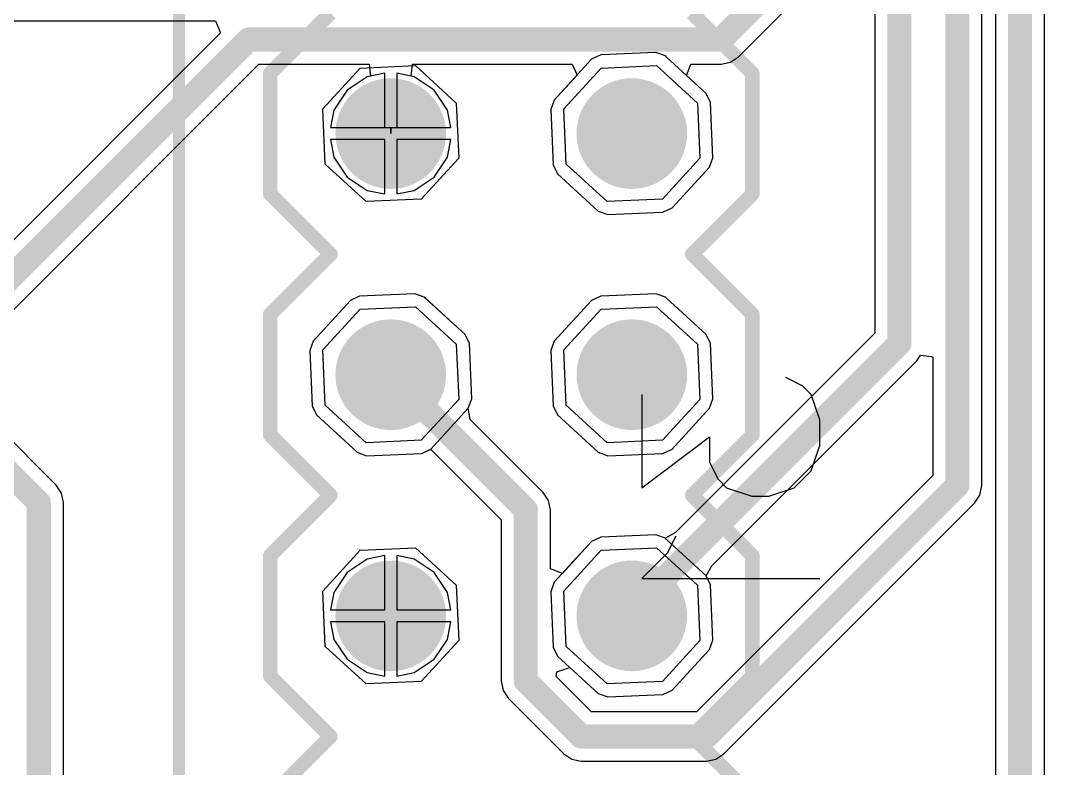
# Model space of a CAD drawing. Header units: millimetres. Extents: x 2.5 to 14.5, y 1.2 to 4.8.
# Drawn here: x 12.1774 to 12.6022, y 2.6897 to 2.9999 of the extents above; entities that cross this region are included whole.
import ezdxf

# ---------------------------------------------------------------- set-up
doc = ezdxf.new("R2010")
doc.units = ezdxf.units.MM
doc.header["$MEASUREMENT"] = 0
for name, color, linetype in [('BottomLayer', 5, 'Continuous'), ('BottomOverlay', 54, 'Continuous'), ('BottomSolder', 6, 'Continuous'), ('ConnectLayer', 7, 'Continuous'), ('MultiLayer', 9, 'Continuous'), ('PadHoleLayer', 156, 'Continuous'), ('TopLayer', 1, 'Continuous'), ('TopSolder', 216, 'Continuous')]:
    doc.layers.add(name, color=color, linetype=linetype)

# ---------------------------------------------------------------- blocks, each defined once
blk = doc.blocks.new('_RASPBERRY_PI_B__RASPBERRY_PI_B__P________B_106')
at = {"layer": 'BottomLayer'}
for p, q in [((1.70134, -2.00667), (1.71685, -1.98974)), ((1.71685, -1.98974), (1.73979, -1.98874)), ((1.73979, -1.98874), (1.75672, -2.00425)), ((1.80134, -2.00667), (1.81685, -1.98974)), ((1.81685, -1.98974), (1.83979, -1.98874)), ((1.83979, -1.98874), (1.85672, -2.00425)), ((1.90134, -2.00667), (1.91685, -1.98974)), ((1.91685, -1.98974), (1.93979, -1.98874)), ((1.93979, -1.98874), (1.95672, -2.00425)), ((1.75672, -2.00425), (1.75772, -2.02719)), ((1.85672, -2.00425), (1.85772, -2.02719)), ((1.95672, -2.00425), (1.95772, -2.02719)), ((1.70234, -2.02961), (1.70134, -2.00667)), ((1.80234, -2.02961), (1.80134, -2.00667)), ((1.90234, -2.02961), (1.90134, -2.00667)), ((1.71927, -2.04512), (1.70234, -2.02961)), ((1.75772, -2.02719), (1.74221, -2.04412)), ((1.81927, -2.04512), (1.80234, -2.02961)), ((1.85772, -2.02719), (1.84221, -2.04412)), ((1.91927, -2.04512), (1.90234, -2.02961)), ((1.95772, -2.02719), (1.94221, -2.04412)), ((1.74221, -2.04412), (1.71927, -2.04512)), ((1.84221, -2.04412), (1.81927, -2.04512)), ((1.94221, -2.04412), (1.91927, -2.04512)), ((1.70134, -2.10667), (1.71685, -2.08974)), ((1.71685, -2.08974), (1.73979, -2.08874)), ((1.73979, -2.08874), (1.75672, -2.10425)), ((1.80134, -2.10667), (1.81685, -2.08974)), ((1.81685, -2.08974), (1.83979, -2.08874)), ((1.83979, -2.08874), (1.85672, -2.10425)), ((1.90134, -2.10667), (1.91685, -2.08974)), ((1.91685, -2.08974), (1.93979, -2.08874)), ((1.93979, -2.08874), (1.95672, -2.10425)), ((1.70234, -2.12961), (1.70134, -2.10667)), ((1.75672, -2.10425), (1.75772, -2.12719)), ((1.80234, -2.12961), (1.80134, -2.10667)), ((1.85672, -2.10425), (1.85772, -2.12719)), ((1.90234, -2.12961), (1.90134, -2.10667)), ((1.95672, -2.10425), (1.95772, -2.12719)), ((1.75772, -2.12719), (1.74221, -2.14412)), ((1.85772, -2.12719), (1.84221, -2.14412)), ((1.95772, -2.12719), (1.94221, -2.14412)), ((1.71927, -2.14512), (1.70234, -2.12961)), ((1.81927, -2.14512), (1.80234, -2.12961)), ((1.91927, -2.14512), (1.90234, -2.12961)), ((1.74221, -2.14412), (1.71927, -2.14512)), ((1.84221, -2.14412), (1.81927, -2.14512)), ((1.94221, -2.14412), (1.91927, -2.14512))]:
    blk.add_line(p, q, dxfattribs=at)
at = {"layer": 'BottomLayer', "const_width": 0.02}
for points in [[(1.71953, -2.01693, 1), (1.73953, -2.01693, 1)], [(1.81953, -2.01693, 1), (1.83953, -2.01693, 1)], [(1.91953, -2.01693, 1), (1.93953, -2.01693, 1)], [(1.71953, -2.11693, 1), (1.73953, -2.11693, 1)], [(1.81953, -2.11693, 1), (1.83953, -2.11693, 1)], [(1.91953, -2.11693, 1), (1.93953, -2.11693, 1)]]:
    blk.add_lwpolyline(points, format="xyb", close=True, dxfattribs=at)
at = {"layer": 'BottomOverlay'}
for p, q in [((1.84828, -1.93898), (1.83774, -1.94249)), ((1.85882, -1.93898), (1.84828, -1.93898)), ((1.86937, -1.94249), (1.85882, -1.93898)), ((1.914, -2.01278), (1.914, -1.93898)), ((1.83774, -1.94249), (1.83422, -1.94601)), ((1.8764, -1.94952), (1.86937, -1.94249)), ((1.83422, -1.94601), (1.83071, -1.95303)), ((1.87991, -1.96006), (1.8764, -1.94952)), ((1.87991, -1.96709), (1.87991, -1.96006)), ((1.8764, -1.97764), (1.87991, -1.96709)), ((1.87288, -1.98115), (1.8764, -1.97764)), ((1.86585, -1.98466), (1.87288, -1.98115)), ((1.8764, -2.01278), (1.85531, -1.98466)), ((1.85531, -1.98466), (1.86585, -1.98466)), ((1.89643, -1.99872), (1.90346, -2.00224)), ((1.90346, -2.00224), (1.914, -2.01278)), ((1.83774, -2.01278), (1.8764, -2.01278))]:
    blk.add_line(p, q, dxfattribs=at)
for points, const_width in [([(1.67953, -1.99193), (1.70453, -1.96693)], 0.006), ([(1.75453, -1.96693), (1.70453, -1.96693)], 0.006), ([(1.77953, -1.99193), (1.75453, -1.96693)], 0.006), ([(1.77953, -1.99193), (1.80453, -1.96693)], 0.006), ([(1.85453, -1.96693), (1.80453, -1.96693)], 0.006), ([(1.87953, -1.99193), (1.85453, -1.96693)], 0.006), ([(1.87953, -1.99193), (1.90453, -1.96693)], 0.006), ([(1.95453, -1.96693), (1.90453, -1.96693)], 0.006), ([(1.97953, -1.99193), (1.95453, -1.96693)], 0.006), ([(1.97953, -1.99193), (2.00453, -1.96693)], 0.006), ([(1.70453, -2.16693), (1.67953, -2.14193)], 0.006), ([(1.75453, -2.16693), (1.77953, -2.14193)], 0.006), ([(1.80453, -2.16693), (1.77953, -2.14193)], 0.006), ([(1.85453, -2.16693), (1.87953, -2.14193)], 0.006), ([(1.90453, -2.16693), (1.87953, -2.14193)], 0.006), ([(1.95453, -2.16693), (1.97953, -2.14193)], 0.006), ([(2.00453, -2.16693), (1.97953, -2.14193)], 0.006), ([(1.75453, -2.16693), (1.70453, -2.16693)], 0.006), ([(1.85453, -2.16693), (1.80453, -2.16693)], 0.006), ([(1.95453, -2.16693), (1.90453, -2.16693)], 0.006), ([(3.22835, -2.20473), (0.11811, -2.20473)], 0.005)]:
    blk.add_lwpolyline(points, dxfattribs=dict(at, const_width=const_width))
at = {"layer": 'BottomOverlay', "const_width": 0.003}
for points in [[(1.70303, -1.96693, 1), (1.70603, -1.96693, 1)], [(1.70303, -1.96693, 1), (1.70603, -1.96693, 1)], [(1.75303, -1.96693, 1), (1.75603, -1.96693, 1)], [(1.75303, -1.96693, 1), (1.75603, -1.96693, 1)], [(1.80303, -1.96693, 1), (1.80603, -1.96693, 1)], [(1.80303, -1.96693, 1), (1.80603, -1.96693, 1)], [(1.85303, -1.96693, 1), (1.85603, -1.96693, 1)], [(1.85303, -1.96693, 1), (1.85603, -1.96693, 1)], [(1.90303, -1.96693, 1), (1.90603, -1.96693, 1)], [(1.90303, -1.96693, 1), (1.90603, -1.96693, 1)], [(1.95303, -1.96693, 1), (1.95603, -1.96693, 1)], [(1.95303, -1.96693, 1), (1.95603, -1.96693, 1)], [(1.77803, -1.99193, 1), (1.78103, -1.99193, 1)], [(1.77803, -1.99193, 1), (1.78103, -1.99193, 1)], [(1.87803, -1.99193, 1), (1.88103, -1.99193, 1)], [(1.87803, -1.99193, 1), (1.88103, -1.99193, 1)], [(1.97803, -1.99193, 1), (1.98103, -1.99193, 1)], [(1.97803, -1.99193, 1), (1.98103, -1.99193, 1)], [(1.77803, -2.14193, 1), (1.78103, -2.14193, 1)], [(1.77803, -2.14193, 1), (1.78103, -2.14193, 1)], [(1.87803, -2.14193, 1), (1.88103, -2.14193, 1)], [(1.87803, -2.14193, 1), (1.88103, -2.14193, 1)], [(1.97803, -2.14193, 1), (1.98103, -2.14193, 1)], [(1.97803, -2.14193, 1), (1.98103, -2.14193, 1)], [(1.70303, -2.16693, 1), (1.70603, -2.16693, 1)], [(1.70303, -2.16693, 1), (1.70603, -2.16693, 1)], [(1.75303, -2.16693, 1), (1.75603, -2.16693, 1)], [(1.75303, -2.16693, 1), (1.75603, -2.16693, 1)], [(1.80303, -2.16693, 1), (1.80603, -2.16693, 1)], [(1.80303, -2.16693, 1), (1.80603, -2.16693, 1)], [(1.85303, -2.16693, 1), (1.85603, -2.16693, 1)], [(1.85303, -2.16693, 1), (1.85603, -2.16693, 1)], [(1.90303, -2.16693, 1), (1.90603, -2.16693, 1)], [(1.90303, -2.16693, 1), (1.90603, -2.16693, 1)], [(1.95303, -2.16693, 1), (1.95603, -2.16693, 1)], [(1.95303, -2.16693, 1), (1.95603, -2.16693, 1)]]:
    blk.add_lwpolyline(points, format="xyb", close=True, dxfattribs=at)
at = {"layer": 'BottomSolder', "const_width": 0.02295}
for points in [[(1.71805, -2.01693, 1), (1.741, -2.01693, 1)], [(1.81805, -2.01693, 1), (1.841, -2.01693, 1)], [(1.91805, -2.01693, 1), (1.941, -2.01693, 1)], [(1.71805, -2.11693, 1), (1.741, -2.11693, 1)], [(1.81805, -2.11693, 1), (1.841, -2.11693, 1)], [(1.91805, -2.11693, 1), (1.941, -2.11693, 1)]]:
    blk.add_lwpolyline(points, format="xyb", close=True, dxfattribs=at)
at = {"layer": 'MultiLayer'}
for p, q in [((1.70134, -2.00667), (1.71685, -1.98974)), ((1.71685, -1.98974), (1.73979, -1.98874)), ((1.73979, -1.98874), (1.75672, -2.00425)), ((1.80134, -2.00667), (1.81685, -1.98974)), ((1.81685, -1.98974), (1.83979, -1.98874)), ((1.83979, -1.98874), (1.85672, -2.00425)), ((1.90134, -2.00667), (1.91685, -1.98974)), ((1.91685, -1.98974), (1.93979, -1.98874)), ((1.93979, -1.98874), (1.95672, -2.00425)), ((1.75672, -2.00425), (1.75772, -2.02719)), ((1.85672, -2.00425), (1.85772, -2.02719)), ((1.95672, -2.00425), (1.95772, -2.02719)), ((1.70234, -2.02961), (1.70134, -2.00667)), ((1.80234, -2.02961), (1.80134, -2.00667)), ((1.90234, -2.02961), (1.90134, -2.00667)), ((1.71927, -2.04512), (1.70234, -2.02961)), ((1.75772, -2.02719), (1.74221, -2.04412)), ((1.81927, -2.04512), (1.80234, -2.02961)), ((1.85772, -2.02719), (1.84221, -2.04412)), ((1.91927, -2.04512), (1.90234, -2.02961)), ((1.95772, -2.02719), (1.94221, -2.04412)), ((1.74221, -2.04412), (1.71927, -2.04512)), ((1.84221, -2.04412), (1.81927, -2.04512)), ((1.94221, -2.04412), (1.91927, -2.04512)), ((1.70134, -2.10667), (1.71685, -2.08974)), ((1.71685, -2.08974), (1.73979, -2.08874)), ((1.73979, -2.08874), (1.75672, -2.10425)), ((1.80134, -2.10667), (1.81685, -2.08974)), ((1.81685, -2.08974), (1.83979, -2.08874)), ((1.83979, -2.08874), (1.85672, -2.10425)), ((1.90134, -2.10667), (1.91685, -2.08974)), ((1.91685, -2.08974), (1.93979, -2.08874)), ((1.93979, -2.08874), (1.95672, -2.10425)), ((1.70234, -2.12961), (1.70134, -2.10667)), ((1.75672, -2.10425), (1.75772, -2.12719)), ((1.80234, -2.12961), (1.80134, -2.10667)), ((1.85672, -2.10425), (1.85772, -2.12719)), ((1.90234, -2.12961), (1.90134, -2.10667)), ((1.95672, -2.10425), (1.95772, -2.12719)), ((1.75772, -2.12719), (1.74221, -2.14412)), ((1.85772, -2.12719), (1.84221, -2.14412)), ((1.95772, -2.12719), (1.94221, -2.14412)), ((1.71927, -2.14512), (1.70234, -2.12961)), ((1.81927, -2.14512), (1.80234, -2.12961)), ((1.91927, -2.14512), (1.90234, -2.12961)), ((1.74221, -2.14412), (1.71927, -2.14512)), ((1.84221, -2.14412), (1.81927, -2.14512)), ((1.94221, -2.14412), (1.91927, -2.14512))]:
    blk.add_line(p, q, dxfattribs=at)
at = {"layer": 'MultiLayer', "const_width": 0.02}
for points in [[(1.71953, -2.01693, 1), (1.73953, -2.01693, 1)], [(1.81953, -2.01693, 1), (1.83953, -2.01693, 1)], [(1.91953, -2.01693, 1), (1.93953, -2.01693, 1)], [(1.71953, -2.11693, 1), (1.73953, -2.11693, 1)], [(1.81953, -2.11693, 1), (1.83953, -2.11693, 1)], [(1.91953, -2.11693, 1), (1.93953, -2.11693, 1)]]:
    blk.add_lwpolyline(points, format="xyb", close=True, dxfattribs=at)
at = {"layer": 'PadHoleLayer', "const_width": 0.02}
for points in [[(1.71953, -2.01693, 1), (1.73953, -2.01693, 1)], [(1.81953, -2.01693, 1), (1.83953, -2.01693, 1)], [(1.91953, -2.01693, 1), (1.93953, -2.01693, 1)], [(1.71953, -2.11693, 1), (1.73953, -2.11693, 1)], [(1.81953, -2.11693, 1), (1.83953, -2.11693, 1)], [(1.91953, -2.11693, 1), (1.93953, -2.11693, 1)]]:
    blk.add_lwpolyline(points, format="xyb", close=True, dxfattribs=at)
at = {"layer": 'TopLayer'}
for p, q in [((1.70134, -2.00667), (1.71685, -1.98974)), ((1.71685, -1.98974), (1.73979, -1.98874)), ((1.73979, -1.98874), (1.75672, -2.00425)), ((1.80134, -2.00667), (1.81685, -1.98974)), ((1.81685, -1.98974), (1.83979, -1.98874)), ((1.83979, -1.98874), (1.85672, -2.00425)), ((1.90134, -2.00667), (1.91685, -1.98974)), ((1.91685, -1.98974), (1.93979, -1.98874)), ((1.93979, -1.98874), (1.95672, -2.00425)), ((1.75672, -2.00425), (1.75772, -2.02719)), ((1.85672, -2.00425), (1.85772, -2.02719)), ((1.95672, -2.00425), (1.95772, -2.02719)), ((1.70234, -2.02961), (1.70134, -2.00667)), ((1.80234, -2.02961), (1.80134, -2.00667)), ((1.90234, -2.02961), (1.90134, -2.00667)), ((1.71927, -2.04512), (1.70234, -2.02961)), ((1.75772, -2.02719), (1.74221, -2.04412)), ((1.81927, -2.04512), (1.80234, -2.02961)), ((1.85772, -2.02719), (1.84221, -2.04412)), ((1.91927, -2.04512), (1.90234, -2.02961)), ((1.95772, -2.02719), (1.94221, -2.04412)), ((1.74221, -2.04412), (1.71927, -2.04512)), ((1.84221, -2.04412), (1.81927, -2.04512)), ((1.94221, -2.04412), (1.91927, -2.04512)), ((1.70134, -2.10667), (1.71685, -2.08974)), ((1.71685, -2.08974), (1.73979, -2.08874)), ((1.73979, -2.08874), (1.75672, -2.10425)), ((1.80134, -2.10667), (1.81685, -2.08974)), ((1.81685, -2.08974), (1.83979, -2.08874)), ((1.83979, -2.08874), (1.85672, -2.10425)), ((1.90134, -2.10667), (1.91685, -2.08974)), ((1.91685, -2.08974), (1.93979, -2.08874)), ((1.93979, -2.08874), (1.95672, -2.10425)), ((1.70234, -2.12961), (1.70134, -2.10667)), ((1.75672, -2.10425), (1.75772, -2.12719)), ((1.80234, -2.12961), (1.80134, -2.10667)), ((1.85672, -2.10425), (1.85772, -2.12719)), ((1.90234, -2.12961), (1.90134, -2.10667)), ((1.95672, -2.10425), (1.95772, -2.12719)), ((1.75772, -2.12719), (1.74221, -2.14412)), ((1.85772, -2.12719), (1.84221, -2.14412)), ((1.95772, -2.12719), (1.94221, -2.14412)), ((1.71927, -2.14512), (1.70234, -2.12961)), ((1.81927, -2.14512), (1.80234, -2.12961)), ((1.91927, -2.14512), (1.90234, -2.12961)), ((1.74221, -2.14412), (1.71927, -2.14512)), ((1.84221, -2.14412), (1.81927, -2.14512)), ((1.94221, -2.14412), (1.91927, -2.14512))]:
    blk.add_line(p, q, dxfattribs=at)
at = {"layer": 'TopLayer', "const_width": 0.02}
for points in [[(1.71953, -2.01693, 1), (1.73953, -2.01693, 1)], [(1.81953, -2.01693, 1), (1.83953, -2.01693, 1)], [(1.91953, -2.01693, 1), (1.93953, -2.01693, 1)], [(1.71953, -2.11693, 1), (1.73953, -2.11693, 1)], [(1.81953, -2.11693, 1), (1.83953, -2.11693, 1)], [(1.91953, -2.11693, 1), (1.93953, -2.11693, 1)]]:
    blk.add_lwpolyline(points, format="xyb", close=True, dxfattribs=at)
at = {"layer": 'TopSolder', "const_width": 0.02295}
for points in [[(1.71805, -2.01693, 1), (1.741, -2.01693, 1)], [(1.81805, -2.01693, 1), (1.841, -2.01693, 1)], [(1.91805, -2.01693, 1), (1.941, -2.01693, 1)], [(1.71805, -2.11693, 1), (1.741, -2.11693, 1)], [(1.81805, -2.11693, 1), (1.841, -2.11693, 1)], [(1.91805, -2.11693, 1), (1.941, -2.11693, 1)]]:
    blk.add_lwpolyline(points, format="xyb", close=True, dxfattribs=at)

msp = doc.modelspace()

# ---------------------------------------------------------------- linework, layer by layer
at = {"layer": 'BottomLayer', "const_width": 0.01}
for points in [[(12.592, 4.111), (12.592, 2.546)], [(12.566, 4.101), (12.566, 2.808)], [(12.542, 2.866), (12.542, 4.068)], [(12.468, 2.992), (12.518, 3.042)], [(12.04, 2.76), (12.272, 2.992)], [(12.272, 2.992), (12.468, 2.992)], [(12.43821, 2.76221), (12.542, 2.866)], [(12.331, 2.853), (12.387, 2.797)], [(12.566, 2.807), (12.566, 2.808)], [(12.462, 2.703), (12.566, 2.807)], [(12.387, 2.726), (12.387, 2.797)], [(12.43821, 2.748), (12.43821, 2.76221)], [(12.43211, 2.75411), (12.43821, 2.748)], [(12.387, 2.726), (12.41, 2.703)], [(12.41, 2.703), (12.462, 2.703)]]:
    msp.add_lwpolyline(points, dxfattribs=at)
at = {"layer": 'BottomLayer', "const_width": 0.005}
for points in [[(12.2695, 2.992, 1), (12.2745, 2.992, 1)], [(12.2695, 2.992, 1), (12.2745, 2.992, 1)], [(12.4655, 2.992, 1), (12.4705, 2.992, 1)], [(12.4655, 2.992, 1), (12.4705, 2.992, 1)], [(12.5395, 2.866, 1), (12.5445, 2.866, 1)], [(12.5395, 2.866, 1), (12.5445, 2.866, 1)], [(12.3285, 2.853, 1), (12.3335, 2.853, 1)], [(12.5635, 2.808, 1), (12.5685, 2.808, 1)], [(12.5635, 2.808, 1), (12.5685, 2.808, 1)], [(12.5635, 2.807, 1), (12.5685, 2.807, 1)], [(12.5635, 2.807, 1), (12.5685, 2.807, 1)], [(12.3845, 2.797, 1), (12.3895, 2.797, 1)], [(12.3845, 2.797, 1), (12.3895, 2.797, 1)], [(12.43571, 2.76221, 1), (12.44071, 2.76221, 1)], [(12.43571, 2.76221, 1), (12.44071, 2.76221, 1)], [(12.42961, 2.75411, 1), (12.43461, 2.75411, 1)], [(12.43571, 2.748, 1), (12.44071, 2.748, 1)], [(12.43571, 2.748, 1), (12.44071, 2.748, 1)], [(12.3845, 2.726, 1), (12.3895, 2.726, 1)], [(12.3845, 2.726, 1), (12.3895, 2.726, 1)], [(12.4075, 2.703, 1), (12.4125, 2.703, 1)], [(12.4075, 2.703, 1), (12.4125, 2.703, 1)], [(12.4595, 2.703, 1), (12.4645, 2.703, 1)], [(12.4595, 2.703, 1), (12.4645, 2.703, 1)]]:
    msp.add_lwpolyline(points, format="xyb", close=True, dxfattribs=at)
at = {"layer": 'ConnectLayer'}
for p, q in [((12.6022, 2.546), (12.6022, 4.111)), ((12.5818, 4.10678), (12.5818, 2.55022)), ((12.5762, 2.808), (12.5762, 4.101)), ((12.47521, 2.98479), (12.52521, 3.03479)), ((12.5318, 3.03634), (12.5318, 2.87022)), ((11.85079, 2.9998), (12.25831, 2.9998)), ((12.25831, 2.9998), (12.26038, 2.9948)), ((12.26038, 2.9948), (12.03578, 2.7702)), ((12.44102, 2.9866), (12.41809, 2.9856)), ((12.44492, 2.98518), (12.44102, 2.9866)), ((12.44102, 2.9866), (12.44102, 2.9866)), ((12.41433, 2.98385), (12.39882, 2.96692)), ((12.41809, 2.9856), (12.41433, 2.98385)), ((12.41433, 2.98385), (12.41433, 2.98385)), ((12.41809, 2.9856), (12.41809, 2.9856)), ((12.44545, 2.98469), (12.44492, 2.98518)), ((12.44492, 2.98518), (12.44492, 2.98518)), ((12.46185, 2.96967), (12.44545, 2.98469)), ((12.468, 2.9818), (12.4719, 2.98258)), ((12.4719, 2.98258), (12.47521, 2.98479)), ((12.0502, 2.75578), (12.27622, 2.9818)), ((12.27622, 2.9818), (12.32203, 2.9818)), ((12.3285, 2.97799), (12.32125, 2.97655)), ((12.32203, 2.9818), (12.32253, 2.9768)), ((12.3285, 2.9555), (12.3285, 2.97799)), ((12.34075, 2.97655), (12.3335, 2.97799)), ((12.3335, 2.97799), (12.3335, 2.9555)), ((12.33947, 2.9768), (12.33997, 2.9818)), ((12.33997, 2.9818), (12.40625, 2.9818)), ((12.40625, 2.9818), (12.40827, 2.97723)), ((12.45369, 2.97714), (12.4555, 2.9818)), ((12.4555, 2.9818), (12.468, 2.9818)), ((12.32125, 2.97655), (12.31298, 2.97102)), ((12.32125, 2.97655), (12.31298, 2.97102)), ((12.32253, 2.9768), (12.32125, 2.97655)), ((12.34075, 2.97655), (12.33947, 2.9768)), ((12.34902, 2.97102), (12.34075, 2.97655)), ((12.34902, 2.97102), (12.34075, 2.97655)), ((12.40827, 2.97723), (12.39882, 2.96692)), ((12.46185, 2.96967), (12.45369, 2.97714)), ((12.31298, 2.97102), (12.30745, 2.96275)), ((12.31298, 2.97102), (12.30745, 2.96275)), ((12.35455, 2.96275), (12.34902, 2.97102)), ((12.35455, 2.96275), (12.34902, 2.97102)), ((12.4636, 2.96591), (12.46185, 2.96967)), ((12.46185, 2.96967), (12.46185, 2.96967)), ((12.4636, 2.96591), (12.46185, 2.96967)), ((12.46185, 2.96967), (12.46185, 2.96967)), ((12.39882, 2.96692), (12.3974, 2.96302)), ((12.39882, 2.96692), (12.3974, 2.96302)), ((12.39882, 2.96692), (12.39882, 2.96692)), ((12.39882, 2.96692), (12.39882, 2.96692)), ((12.4646, 2.94298), (12.4636, 2.96591)), ((12.4636, 2.96591), (12.4636, 2.96591)), ((12.4646, 2.94298), (12.4636, 2.96591)), ((12.4636, 2.96591), (12.4636, 2.96591)), ((12.30745, 2.96275), (12.30601, 2.9555)), ((12.30745, 2.96275), (12.30601, 2.9555)), ((12.35599, 2.9555), (12.35455, 2.96275)), ((12.35599, 2.9555), (12.35455, 2.96275)), ((12.3974, 2.96302), (12.3974, 2.96302)), ((12.3974, 2.96302), (12.3984, 2.94009)), ((12.3974, 2.96302), (12.3974, 2.96302)), ((12.3974, 2.96302), (12.3984, 2.94009)), ((12.30601, 2.9555), (12.331, 2.9555)), ((12.30601, 2.9555), (12.3285, 2.9555)), ((12.331, 2.9555), (12.331, 2.953)), ((12.331, 2.953), (12.331, 2.9555)), ((12.331, 2.9555), (12.35599, 2.9555)), ((12.331, 2.953), (12.331, 2.953)), ((12.3335, 2.9555), (12.35599, 2.9555)), ((12.3285, 2.9505), (12.30601, 2.9505)), ((12.30601, 2.9505), (12.30745, 2.94325)), ((12.3285, 2.9505), (12.30601, 2.9505)), ((12.30601, 2.9505), (12.30745, 2.94325)), ((12.3285, 2.92801), (12.3285, 2.9505)), ((12.3285, 2.92801), (12.3285, 2.9505)), ((12.35599, 2.9505), (12.3335, 2.9505)), ((12.3335, 2.9505), (12.3335, 2.92801)), ((12.35599, 2.9505), (12.3335, 2.9505)), ((12.3335, 2.9505), (12.3335, 2.92801)), ((12.35455, 2.94325), (12.35599, 2.9505)), ((12.35455, 2.94325), (12.35599, 2.9505)), ((12.30745, 2.94325), (12.31298, 2.93498)), ((12.30745, 2.94325), (12.31298, 2.93498)), ((12.34902, 2.93498), (12.35455, 2.94325)), ((12.34902, 2.93498), (12.35455, 2.94325)), ((12.3984, 2.94009), (12.3984, 2.94009)), ((12.3984, 2.94009), (12.40015, 2.93633)), ((12.3984, 2.94009), (12.3984, 2.94009)), ((12.3984, 2.94009), (12.40015, 2.93633)), ((12.46318, 2.93908), (12.4646, 2.94298)), ((12.46318, 2.93908), (12.4646, 2.94298)), ((12.4646, 2.94298), (12.4646, 2.94298)), ((12.4646, 2.94298), (12.4646, 2.94298)), ((12.40015, 2.93633), (12.40015, 2.93633)), ((12.40015, 2.93633), (12.41708, 2.92082)), ((12.40015, 2.93633), (12.40015, 2.93633)), ((12.40015, 2.93633), (12.41708, 2.92082)), ((12.44767, 2.92215), (12.46318, 2.93908)), ((12.44767, 2.92215), (12.46318, 2.93908)), ((12.46318, 2.93908), (12.46318, 2.93908)), ((12.46318, 2.93908), (12.46318, 2.93908)), ((12.31298, 2.93498), (12.32125, 2.92945)), ((12.31298, 2.93498), (12.32125, 2.92945)), ((12.34075, 2.92945), (12.34902, 2.93498)), ((12.34075, 2.92945), (12.34902, 2.93498)), ((12.32125, 2.92945), (12.3285, 2.92801)), ((12.32125, 2.92945), (12.3285, 2.92801)), ((12.3335, 2.92801), (12.34075, 2.92945)), ((12.3335, 2.92801), (12.34075, 2.92945)), ((12.41708, 2.92082), (12.41708, 2.92082)), ((12.41708, 2.92082), (12.42098, 2.9194)), ((12.41708, 2.92082), (12.41708, 2.92082)), ((12.41708, 2.92082), (12.42098, 2.9194)), ((12.42098, 2.9194), (12.44391, 2.9204)), ((12.42098, 2.9194), (12.44391, 2.9204)), ((12.42098, 2.9194), (12.42098, 2.9194)), ((12.42098, 2.9194), (12.42098, 2.9194)), ((12.44391, 2.9204), (12.44767, 2.92215)), ((12.44391, 2.9204), (12.44767, 2.92215)), ((12.44391, 2.9204), (12.44391, 2.9204)), ((12.44391, 2.9204), (12.44391, 2.9204)), ((12.44767, 2.92215), (12.44767, 2.92215)), ((12.44767, 2.92215), (12.44767, 2.92215)), ((12.19221, 2.80721), (12.11471, 2.88471)), ((12.31809, 2.8856), (12.31433, 2.88385)), ((12.31809, 2.8856), (12.31433, 2.88385)), ((12.34102, 2.8866), (12.31809, 2.8856)), ((12.34102, 2.8866), (12.31809, 2.8856)), ((12.31809, 2.8856), (12.31809, 2.8856)), ((12.31809, 2.8856), (12.31809, 2.8856)), ((12.34492, 2.88518), (12.34102, 2.8866)), ((12.34102, 2.8866), (12.34102, 2.8866)), ((12.34492, 2.88518), (12.34102, 2.8866)), ((12.34102, 2.8866), (12.34102, 2.8866)), ((12.36185, 2.86967), (12.34492, 2.88518)), ((12.34492, 2.88518), (12.34492, 2.88518)), ((12.34545, 2.88469), (12.34492, 2.88518)), ((12.34492, 2.88518), (12.34492, 2.88518)), ((12.36185, 2.86967), (12.34545, 2.88469)), ((12.41809, 2.8856), (12.41433, 2.88385)), ((12.41809, 2.8856), (12.41433, 2.88385)), ((12.44102, 2.8866), (12.41809, 2.8856)), ((12.44102, 2.8866), (12.41809, 2.8856)), ((12.41809, 2.8856), (12.41809, 2.8856)), ((12.41809, 2.8856), (12.41809, 2.8856)), ((12.44492, 2.88518), (12.44102, 2.8866)), ((12.44102, 2.8866), (12.44102, 2.8866)), ((12.44492, 2.88518), (12.44102, 2.8866)), ((12.44102, 2.8866), (12.44102, 2.8866)), ((12.44545, 2.88469), (12.44492, 2.88518)), ((12.44492, 2.88518), (12.44492, 2.88518)), ((12.44545, 2.88469), (12.44492, 2.88518)), ((12.44492, 2.88518), (12.44492, 2.88518)), ((12.46185, 2.86967), (12.44545, 2.88469)), ((12.46185, 2.86967), (12.44545, 2.88469)), ((12.31433, 2.88385), (12.29882, 2.86692)), ((12.31433, 2.88385), (12.29882, 2.86692)), ((12.31433, 2.88385), (12.31433, 2.88385)), ((12.31433, 2.88385), (12.31433, 2.88385)), ((12.41433, 2.88385), (12.39882, 2.86692)), ((12.41433, 2.88385), (12.39882, 2.86692)), ((12.41433, 2.88385), (12.41433, 2.88385)), ((12.41433, 2.88385), (12.41433, 2.88385)), ((12.3636, 2.86591), (12.36185, 2.86967)), ((12.36185, 2.86967), (12.36185, 2.86967)), ((12.3636, 2.86591), (12.36185, 2.86967)), ((12.36185, 2.86967), (12.36185, 2.86967)), ((12.5318, 2.87022), (12.44915, 2.78757)), ((12.4636, 2.86591), (12.46185, 2.86967)), ((12.46185, 2.86967), (12.46185, 2.86967)), ((12.4636, 2.86591), (12.46185, 2.86967)), ((12.46185, 2.86967), (12.46185, 2.86967)), ((12.29882, 2.86692), (12.2974, 2.86302)), ((12.29882, 2.86692), (12.2974, 2.86302)), ((12.29882, 2.86692), (12.29882, 2.86692)), ((12.29882, 2.86692), (12.29882, 2.86692)), ((12.3646, 2.84298), (12.3636, 2.86591)), ((12.3636, 2.86591), (12.3636, 2.86591)), ((12.3646, 2.84298), (12.3636, 2.86591)), ((12.3636, 2.86591), (12.3636, 2.86591)), ((12.39882, 2.86692), (12.3974, 2.86302)), ((12.39882, 2.86692), (12.3974, 2.86302)), ((12.39882, 2.86692), (12.39882, 2.86692)), ((12.39882, 2.86692), (12.39882, 2.86692)), ((12.4646, 2.84298), (12.4636, 2.86591)), ((12.4636, 2.86591), (12.4636, 2.86591)), ((12.4646, 2.84298), (12.4636, 2.86591)), ((12.4636, 2.86591), (12.4636, 2.86591)), ((12.2974, 2.86302), (12.2974, 2.86302)), ((12.2974, 2.86302), (12.2984, 2.84009)), ((12.2974, 2.86302), (12.2974, 2.86302)), ((12.2974, 2.86302), (12.2984, 2.84009)), ((12.3974, 2.86302), (12.3974, 2.86302)), ((12.3974, 2.86302), (12.3984, 2.84009)), ((12.3974, 2.86302), (12.3974, 2.86302)), ((12.3974, 2.86302), (12.3984, 2.84009)), ((12.54921, 2.85879), (12.5508, 2.86118)), ((12.5508, 2.86118), (12.55535, 2.86053)), ((12.55535, 2.86053), (12.5558, 2.86035)), ((12.5558, 2.86035), (12.5558, 2.81122)), ((12.4642, 2.77378), (12.54921, 2.85879)), ((12.36318, 2.83908), (12.3646, 2.84298)), ((12.36318, 2.83908), (12.3646, 2.84298)), ((12.3646, 2.84298), (12.3646, 2.84298)), ((12.3646, 2.84298), (12.3646, 2.84298)), ((12.46318, 2.83908), (12.4646, 2.84298)), ((12.46318, 2.83908), (12.4646, 2.84298)), ((12.4646, 2.84298), (12.4646, 2.84298)), ((12.4646, 2.84298), (12.4646, 2.84298)), ((12.2984, 2.84009), (12.2984, 2.84009)), ((12.2984, 2.84009), (12.30015, 2.83633)), ((12.2984, 2.84009), (12.2984, 2.84009)), ((12.2984, 2.84009), (12.30015, 2.83633)), ((12.34767, 2.82215), (12.36318, 2.83908)), ((12.36393, 2.83449), (12.36318, 2.83908)), ((12.36318, 2.83908), (12.36318, 2.83908)), ((12.3984, 2.84009), (12.3984, 2.84009)), ((12.3984, 2.84009), (12.40015, 2.83633)), ((12.3984, 2.84009), (12.3984, 2.84009)), ((12.3984, 2.84009), (12.40015, 2.83633)), ((12.44767, 2.82215), (12.46318, 2.83908)), ((12.44767, 2.82215), (12.46318, 2.83908)), ((12.46318, 2.83908), (12.46318, 2.83908)), ((12.46318, 2.83908), (12.46318, 2.83908)), ((12.30015, 2.83633), (12.30015, 2.83633)), ((12.30015, 2.83633), (12.31708, 2.82082)), ((12.30015, 2.83633), (12.30015, 2.83633)), ((12.30015, 2.83633), (12.31708, 2.82082)), ((12.39421, 2.80421), (12.36393, 2.83449)), ((12.40015, 2.83633), (12.40015, 2.83633)), ((12.40015, 2.83633), (12.41708, 2.82082)), ((12.40015, 2.83633), (12.40015, 2.83633)), ((12.40015, 2.83633), (12.41708, 2.82082)), ((12.31708, 2.82082), (12.31708, 2.82082)), ((12.31708, 2.82082), (12.32098, 2.8194)), ((12.31708, 2.82082), (12.31708, 2.82082)), ((12.31708, 2.82082), (12.32098, 2.8194)), ((12.34391, 2.8204), (12.34767, 2.82215)), ((12.34391, 2.8204), (12.3475, 2.82208)), ((12.3475, 2.82208), (12.3768, 2.79278)), ((12.34767, 2.82215), (12.34767, 2.82215)), ((12.41708, 2.82082), (12.41708, 2.82082)), ((12.41708, 2.82082), (12.42098, 2.8194)), ((12.41708, 2.82082), (12.41708, 2.82082)), ((12.41708, 2.82082), (12.42098, 2.8194)), ((12.44391, 2.8204), (12.44767, 2.82215)), ((12.44391, 2.8204), (12.44767, 2.82215)), ((12.44767, 2.82215), (12.44767, 2.82215)), ((12.44767, 2.82215), (12.44767, 2.82215)), ((12.32098, 2.8194), (12.34391, 2.8204)), ((12.32098, 2.8194), (12.34391, 2.8204)), ((12.32098, 2.8194), (12.32098, 2.8194)), ((12.32098, 2.8194), (12.32098, 2.8194)), ((12.34391, 2.8204), (12.34391, 2.8204)), ((12.34391, 2.8204), (12.34391, 2.8204)), ((12.42098, 2.8194), (12.44391, 2.8204)), ((12.42098, 2.8194), (12.44391, 2.8204)), ((12.42098, 2.8194), (12.42098, 2.8194)), ((12.42098, 2.8194), (12.42098, 2.8194)), ((12.44391, 2.8204), (12.44391, 2.8204)), ((12.44391, 2.8204), (12.44391, 2.8204)), ((12.5558, 2.81122), (12.45778, 2.7132)), ((12.5762, 2.807), (12.5762, 2.808)), ((12.19442, 2.8039), (12.19221, 2.80721)), ((12.1952, 2.8), (12.19442, 2.8039)), ((12.39642, 2.8009), (12.39421, 2.80421)), ((12.57542, 2.8031), (12.5762, 2.807)), ((12.1952, 2.635), (12.1952, 2.8)), ((12.3972, 2.797), (12.39642, 2.8009)), ((12.46921, 2.69579), (12.57321, 2.79979)), ((12.57321, 2.79979), (12.57542, 2.8031)), ((12.3972, 2.77255), (12.3972, 2.797)), ((12.3768, 2.79278), (12.3768, 2.726)), ((12.44915, 2.78757), (12.44492, 2.78518)), ((12.41433, 2.78385), (12.39882, 2.76692)), ((12.41433, 2.78385), (12.4022, 2.7706)), ((12.41809, 2.7856), (12.41433, 2.78385)), ((12.41809, 2.7856), (12.41433, 2.78385)), ((12.41433, 2.78385), (12.41433, 2.78385)), ((12.41433, 2.78385), (12.41433, 2.78385)), ((12.44102, 2.7866), (12.41809, 2.7856)), ((12.44102, 2.7866), (12.41809, 2.7856)), ((12.41809, 2.7856), (12.41809, 2.7856)), ((12.41809, 2.7856), (12.41809, 2.7856)), ((12.44492, 2.78518), (12.44102, 2.7866)), ((12.44102, 2.7866), (12.44102, 2.7866)), ((12.44492, 2.78518), (12.44102, 2.7866)), ((12.44102, 2.7866), (12.44102, 2.7866)), ((12.44545, 2.78469), (12.44492, 2.78518)), ((12.44492, 2.78518), (12.44492, 2.78518)), ((12.46185, 2.76967), (12.44545, 2.78469)), ((12.32125, 2.77655), (12.31298, 2.77102)), ((12.32125, 2.77655), (12.31298, 2.77102)), ((12.3285, 2.77799), (12.32125, 2.77655)), ((12.3285, 2.77799), (12.32125, 2.77655)), ((12.3285, 2.7555), (12.3285, 2.77799)), ((12.3285, 2.7555), (12.3285, 2.77799)), ((12.34075, 2.77655), (12.3335, 2.77799)), ((12.3335, 2.77799), (12.3335, 2.7555)), ((12.34075, 2.77655), (12.3335, 2.77799)), ((12.3335, 2.77799), (12.3335, 2.7555)), ((12.34902, 2.77102), (12.34075, 2.77655)), ((12.34902, 2.77102), (12.34075, 2.77655)), ((12.31298, 2.77102), (12.30745, 2.76275)), ((12.31298, 2.77102), (12.30745, 2.76275)), ((12.35455, 2.76275), (12.34902, 2.77102)), ((12.35455, 2.76275), (12.34902, 2.77102)), ((12.4022, 2.7706), (12.3972, 2.77255)), ((12.46185, 2.76967), (12.4642, 2.77378)), ((12.4636, 2.76591), (12.46185, 2.76967)), ((12.4636, 2.76591), (12.46185, 2.76967)), ((12.46185, 2.76967), (12.46185, 2.76967)), ((12.39882, 2.76692), (12.3974, 2.76302)), ((12.39882, 2.76692), (12.39882, 2.76692)), ((12.4646, 2.74298), (12.4636, 2.76591)), ((12.4636, 2.76591), (12.4636, 2.76591)), ((12.4646, 2.74298), (12.4636, 2.76591)), ((12.4636, 2.76591), (12.4636, 2.76591)), ((12.30745, 2.76275), (12.30601, 2.7555)), ((12.30745, 2.76275), (12.30601, 2.7555)), ((12.35599, 2.7555), (12.35455, 2.76275)), ((12.35599, 2.7555), (12.35455, 2.76275)), ((12.3974, 2.76302), (12.3974, 2.76302)), ((12.3974, 2.76302), (12.3984, 2.74009)), ((12.30601, 2.7555), (12.3285, 2.7555)), ((12.30601, 2.7555), (12.3285, 2.7555)), ((12.3335, 2.7555), (12.35599, 2.7555)), ((12.3335, 2.7555), (12.35599, 2.7555)), ((12.3285, 2.7505), (12.30601, 2.7505)), ((12.30601, 2.7505), (12.30745, 2.74325)), ((12.3285, 2.7505), (12.30601, 2.7505)), ((12.30601, 2.7505), (12.30745, 2.74325)), ((12.3285, 2.72801), (12.3285, 2.7505)), ((12.3285, 2.72801), (12.3285, 2.7505)), ((12.35599, 2.7505), (12.3335, 2.7505)), ((12.3335, 2.7505), (12.3335, 2.72801)), ((12.35599, 2.7505), (12.3335, 2.7505)), ((12.3335, 2.7505), (12.3335, 2.72801)), ((12.35455, 2.74325), (12.35599, 2.7505)), ((12.35455, 2.74325), (12.35599, 2.7505)), ((12.30745, 2.74325), (12.31298, 2.73498)), ((12.30745, 2.74325), (12.31298, 2.73498)), ((12.34902, 2.73498), (12.35455, 2.74325)), ((12.34902, 2.73498), (12.35455, 2.74325)), ((12.3984, 2.74009), (12.3984, 2.74009)), ((12.3984, 2.74009), (12.40015, 2.73633)), ((12.46318, 2.73908), (12.4646, 2.74298)), ((12.46318, 2.73908), (12.4646, 2.74298)), ((12.4646, 2.74298), (12.4646, 2.74298)), ((12.4646, 2.74298), (12.4646, 2.74298)), ((12.40015, 2.73633), (12.40015, 2.73633)), ((12.40015, 2.73633), (12.41708, 2.72082)), ((12.44767, 2.72215), (12.46318, 2.73908)), ((12.44767, 2.72215), (12.46318, 2.73908)), ((12.46318, 2.73908), (12.46318, 2.73908)), ((12.46318, 2.73908), (12.46318, 2.73908)), ((12.31298, 2.73498), (12.32125, 2.72945)), ((12.31298, 2.73498), (12.32125, 2.72945)), ((12.34075, 2.72945), (12.34902, 2.73498)), ((12.34075, 2.72945), (12.34902, 2.73498)), ((12.39993, 2.72976), (12.40534, 2.73158)), ((12.40534, 2.73158), (12.41708, 2.72082)), ((12.32125, 2.72945), (12.3285, 2.72801)), ((12.32125, 2.72945), (12.3285, 2.72801)), ((12.3335, 2.72801), (12.34075, 2.72945)), ((12.3335, 2.72801), (12.34075, 2.72945)), ((12.39957, 2.72784), (12.39993, 2.72976)), ((12.41422, 2.7132), (12.39957, 2.72784)), ((12.3768, 2.726), (12.37758, 2.7221)), ((12.37758, 2.7221), (12.37979, 2.71879)), ((12.37979, 2.71879), (12.40279, 2.69579)), ((12.41708, 2.72082), (12.41708, 2.72082)), ((12.41708, 2.72082), (12.42098, 2.7194)), ((12.41708, 2.72082), (12.41708, 2.72082)), ((12.41708, 2.72082), (12.42098, 2.7194)), ((12.42098, 2.7194), (12.44391, 2.7204)), ((12.42098, 2.7194), (12.44391, 2.7204)), ((12.42098, 2.7194), (12.42098, 2.7194)), ((12.42098, 2.7194), (12.42098, 2.7194)), ((12.44391, 2.7204), (12.44767, 2.72215)), ((12.44391, 2.7204), (12.44767, 2.72215)), ((12.44391, 2.7204), (12.44391, 2.7204)), ((12.44391, 2.7204), (12.44391, 2.7204)), ((12.44767, 2.72215), (12.44767, 2.72215)), ((12.44767, 2.72215), (12.44767, 2.72215)), ((12.45778, 2.7132), (12.41422, 2.7132)), ((12.40279, 2.69579), (12.4061, 2.69358)), ((12.4061, 2.69358), (12.41, 2.6928)), ((12.462, 2.6928), (12.4659, 2.69358)), ((12.4659, 2.69358), (12.46921, 2.69579)), ((12.41, 2.6928), (12.462, 2.6928))]:
    msp.add_line(p, q, dxfattribs=at)
at = {"layer": 'TopLayer', "const_width": 0.01}
for points in [[(12.1075, 2.8775), (12.185, 2.8)], [(12.185, 2.635), (12.185, 2.8)]]:
    msp.add_lwpolyline(points, dxfattribs=at)
at = {"layer": 'TopLayer', "const_width": 0.005}
msp.add_lwpolyline([(12.1825, 2.8, 1), (12.1875, 2.8, 1)], format="xyb", close=True, dxfattribs=at)
msp.add_lwpolyline([(12.1825, 2.8, 1), (12.1875, 2.8, 1)], format="xyb", close=True, dxfattribs=at)

# ---------------------------------------------------------------- block references
at = {"rotation": 270}
msp.add_blockref('_RASPBERRY_PI_B__RASPBERRY_PI_B__P________B_106', (14.44793, 4.68253), dxfattribs=at)

doc.saveas('drawing.dxf')
